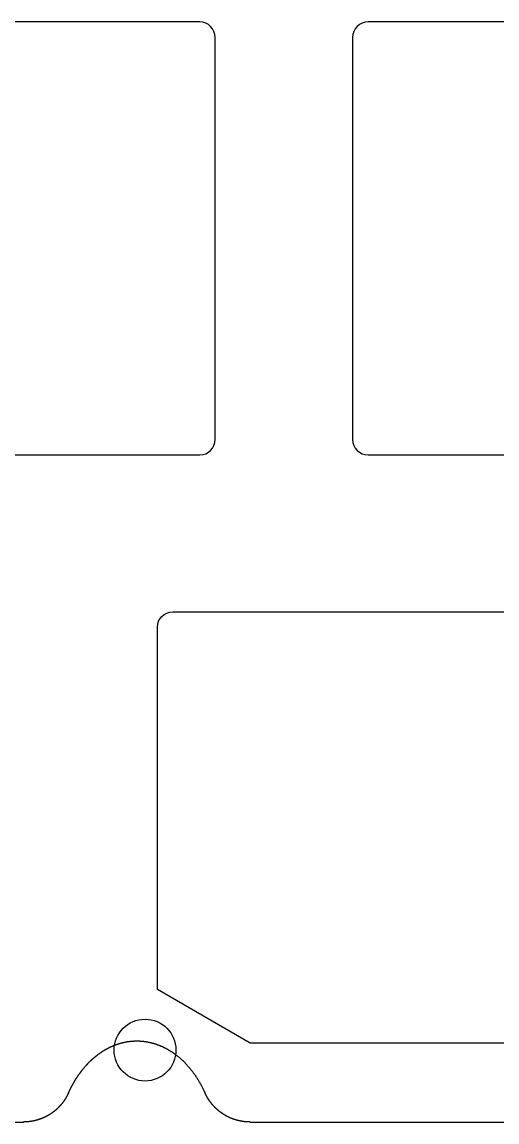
# Model space of a CAD drawing. Header units: millimetres. Extents: x -10 to 276, y -93 to 17.
# Drawn here: x 62.96 to 78.33, y -85.72 to -50.15 of the extents above; entities that cross this region are included whole.
import ezdxf

# ---------------------------------------------------------------- set-up
doc = ezdxf.new("R2010")
doc.units = ezdxf.units.MM
doc.layers.get('0').update_dxf_attribs({"linetype": 'CONTINUOUS'})
doc.layers.add('BLACK', color=7, linetype='CONTINUOUS')

msp = doc.modelspace()

# ---------------------------------------------------------------- linework, layer by layer
msp.add_lwpolyline([(99.34375, -69.725), (99.34375, -81.443), (96.34375, -83.175), (70.34375, -83.175), (67.34375, -81.443), (67.34375, -69.725, -0.414212391), (67.84375, -69.225), (98.84375, -69.225, -0.414213562)], format="xyb", close=True)
msp.add_circle((66.94375, -83.4), 1)
at = {"layer": 'BLACK', "linetype": 'Continuous'}
for p, q in [((68.7125, -50.15), (55.1125, -50.15)), ((87.7625, -50.15), (74.1625, -50.15)), ((69.2125, -63.65), (69.2125, -50.65)), ((73.6625, -50.65), (73.6625, -63.65)), ((55.1125, -64.15), (68.7125, -64.15)), ((74.1625, -64.15), (87.7625, -64.15)), ((65.943123, -83.246293), (65.949141, -83.243899)), ((65.949141, -83.243899), (65.955166, -83.241523)), ((65.955166, -83.241523), (65.96119, -83.239169)), ((65.96119, -83.239169), (65.967221, -83.236835)), ((65.967221, -83.236835), (65.97325, -83.234522)), ((65.97325, -83.234522), (65.979287, -83.232228)), ((65.979287, -83.232228), (65.985322, -83.229956)), ((65.985322, -83.229956), (65.991364, -83.227703)), ((65.991364, -83.227703), (65.997404, -83.225471)), ((65.997404, -83.225471), (66.003452, -83.223259)), ((66.003452, -83.223259), (66.009497, -83.221068)), ((66.009497, -83.221068), (66.01555, -83.218896)), ((66.01555, -83.218896), (66.021601, -83.216746)), ((66.021601, -83.216746), (66.02766, -83.214615)), ((66.02766, -83.214615), (66.033716, -83.212506)), ((66.033716, -83.212506), (66.03978, -83.210415)), ((66.03978, -83.210415), (66.045841, -83.208346)), ((66.045841, -83.208346), (66.05191, -83.206296)), ((66.05191, -83.206296), (66.057977, -83.204268)), ((66.057977, -83.204268), (66.064051, -83.202259)), ((66.064051, -83.202259), (66.070122, -83.200271)), ((66.070122, -83.200271), (66.076201, -83.198302)), ((66.076201, -83.198302), (66.082278, -83.196354)), ((66.082278, -83.196354), (66.088362, -83.194426)), ((66.088362, -83.194426), (66.094444, -83.192519)), ((66.094444, -83.192519), (66.100533, -83.190631)), ((66.100533, -83.190631), (66.106619, -83.188765)), ((66.106619, -83.188765), (66.112713, -83.186917)), ((66.112713, -83.186917), (66.118805, -83.185091)), ((66.118805, -83.185091), (66.124903, -83.183283)), ((66.124903, -83.183283), (66.131, -83.181498)), ((66.131, -83.181498), (66.137103, -83.179731)), ((66.137103, -83.179731), (66.143204, -83.177985)), ((66.143204, -83.177985), (66.149312, -83.176259)), ((66.149312, -83.176259), (66.155418, -83.174554)), ((66.155418, -83.174554), (66.161531, -83.172867)), ((66.161531, -83.172867), (66.167642, -83.171202)), ((66.167642, -83.171202), (66.173759, -83.169556)), ((66.173759, -83.169556), (66.179875, -83.167931)), ((66.179875, -83.167931), (66.185997, -83.166326)), ((66.185997, -83.166326), (66.192117, -83.164741)), ((66.192117, -83.164741), (66.198243, -83.163176)), ((66.198243, -83.163176), (66.204368, -83.161631)), ((66.204368, -83.161631), (66.210499, -83.160106)), ((66.210499, -83.160106), (66.221377, -83.15745)), ((66.221377, -83.15745), (66.2275, -83.155984)), ((66.2275, -83.155984), (66.233625, -83.154538)), ((66.233625, -83.154538), (66.239751, -83.153112)), ((66.239751, -83.153112), (66.24588, -83.151706)), ((66.24588, -83.151706), (66.252009, -83.15032)), ((66.252009, -83.15032), (66.258141, -83.148955)), ((66.258141, -83.148955), (66.264273, -83.147609)), ((66.264273, -83.147609), (66.270408, -83.146284)), ((66.270408, -83.146284), (66.276544, -83.144979)), ((66.276544, -83.144979), (66.282682, -83.143694)), ((66.282682, -83.143694), (66.28882, -83.142429)), ((66.28882, -83.142429), (66.294961, -83.141184)), ((66.294961, -83.141184), (66.301103, -83.13996)), ((66.301103, -83.13996), (66.307246, -83.138755)), ((66.307246, -83.138755), (66.31339, -83.137571)), ((66.31339, -83.137571), (66.319537, -83.136406)), ((66.319537, -83.136406), (66.325683, -83.135262)), ((66.325683, -83.135262), (66.331832, -83.134138)), ((66.331832, -83.134138), (66.337982, -83.133034)), ((66.337982, -83.133034), (66.344133, -83.13195)), ((66.344133, -83.13195), (66.350285, -83.130887)), ((66.350285, -83.130887), (66.356439, -83.129843)), ((66.356439, -83.129843), (66.362593, -83.128819)), ((66.362593, -83.128819), (66.368749, -83.127816)), ((66.368749, -83.127816), (66.374906, -83.126832)), ((66.374906, -83.126832), (66.381064, -83.125869)), ((66.381064, -83.125869), (66.387223, -83.124926)), ((66.387223, -83.124926), (66.393383, -83.124002)), ((66.393383, -83.124002), (66.399544, -83.123099)), ((66.399544, -83.123099), (66.405706, -83.122216)), ((66.405706, -83.122216), (66.411869, -83.121353)), ((66.411869, -83.121353), (66.418034, -83.12051)), ((66.418034, -83.12051), (66.424198, -83.119687)), ((66.424198, -83.119687), (66.430364, -83.118885)), ((66.430364, -83.118885), (66.436531, -83.118102)), ((66.436531, -83.118102), (66.442699, -83.117339)), ((66.442699, -83.117339), (66.448867, -83.116597)), ((66.448867, -83.116597), (66.455037, -83.115874)), ((66.455037, -83.115874), (66.461207, -83.115171)), ((66.461207, -83.115171), (66.467378, -83.114489)), ((66.467378, -83.114489), (66.473549, -83.113826)), ((66.473549, -83.113826), (66.479722, -83.113184)), ((66.479722, -83.113184), (66.485895, -83.112561)), ((66.485895, -83.112561), (66.492069, -83.111959)), ((66.492069, -83.111959), (66.498243, -83.111377)), ((66.498243, -83.111377), (66.504418, -83.110814)), ((66.504418, -83.110814), (66.510593, -83.110272)), ((66.510593, -83.110272), (66.51677, -83.10975)), ((66.51677, -83.10975), (66.522946, -83.109248)), ((66.522946, -83.109248), (66.529124, -83.108765)), ((66.529124, -83.108765), (66.535301, -83.108303)), ((66.535301, -83.108303), (66.54148, -83.107861)), ((66.54148, -83.107861), (66.547659, -83.107439)), ((66.547659, -83.107439), (66.553838, -83.107037)), ((66.553838, -83.107037), (66.560017, -83.106655)), ((66.560017, -83.106655), (66.566198, -83.106293)), ((66.566198, -83.106293), (66.572378, -83.105951)), ((66.572378, -83.105951), (66.578559, -83.105628)), ((66.578559, -83.105628), (66.58474, -83.105326)), ((66.58474, -83.105326), (66.590922, -83.105044)), ((66.590922, -83.105044), (66.597103, -83.104782)), ((66.597103, -83.104782), (66.603285, -83.10454)), ((66.603285, -83.10454), (66.609468, -83.104318)), ((66.609468, -83.104318), (66.61565, -83.104116)), ((66.61565, -83.104116), (66.621833, -83.103934)), ((66.621833, -83.103934), (66.628016, -83.103772)), ((66.628016, -83.103772), (66.634199, -83.10363)), ((66.634199, -83.10363), (66.640382, -83.103508)), ((66.640382, -83.103508), (66.646565, -83.103406)), ((66.646565, -83.103406), (66.652749, -83.103324)), ((66.652749, -83.103324), (66.658932, -83.103262)), ((66.658932, -83.103262), (66.665116, -83.10322)), ((66.665116, -83.10322), (66.671299, -83.103198)), ((66.671299, -83.103198), (66.677483, -83.103196)), ((66.677483, -83.103196), (66.683666, -83.103214)), ((66.683666, -83.103214), (66.68985, -83.103252)), ((66.68985, -83.103252), (66.696033, -83.10331)), ((66.696033, -83.10331), (66.702216, -83.103389)), ((66.702216, -83.103389), (66.708399, -83.103487)), ((66.708399, -83.103487), (66.714582, -83.103605)), ((66.714582, -83.103605), (66.720765, -83.103743)), ((66.720765, -83.103743), (66.726948, -83.103901)), ((66.726948, -83.103901), (66.73313, -83.104079)), ((66.73313, -83.104079), (66.739313, -83.104277)), ((66.739313, -83.104277), (66.745495, -83.104495)), ((66.745495, -83.104495), (66.751677, -83.104733)), ((66.751677, -83.104733), (66.757858, -83.104991)), ((66.757858, -83.104991), (66.76404, -83.105269)), ((66.76404, -83.105269), (66.770221, -83.105567)), ((66.770221, -83.105567), (66.776401, -83.105885)), ((66.776401, -83.105885), (66.782581, -83.106224)), ((66.782581, -83.106224), (66.788761, -83.106582)), ((66.788761, -83.106582), (66.794941, -83.10696)), ((66.794941, -83.10696), (66.80112, -83.107358)), ((66.80112, -83.107358), (66.807298, -83.107776)), ((66.807298, -83.107776), (66.813476, -83.108214)), ((66.813476, -83.108214), (66.819654, -83.108673)), ((66.819654, -83.108673), (66.825831, -83.109151)), ((66.825831, -83.109151), (66.832007, -83.109649)), ((66.832007, -83.109649), (66.838183, -83.110167)), ((66.838183, -83.110167), (66.844359, -83.110706)), ((66.844359, -83.110706), (66.850534, -83.111264)), ((66.850534, -83.111264), (66.856708, -83.111842)), ((66.856708, -83.111842), (66.862881, -83.112441)), ((66.862881, -83.112441), (66.869054, -83.113059)), ((66.869054, -83.113059), (66.875226, -83.113698)), ((66.875226, -83.113698), (66.881397, -83.114356)), ((66.881397, -83.114356), (66.887568, -83.115035)), ((66.887568, -83.115035), (66.893738, -83.115733)), ((66.893738, -83.115733), (66.899907, -83.116452)), ((66.899907, -83.116452), (66.906076, -83.11719)), ((66.906076, -83.11719), (66.912243, -83.117949)), ((66.912243, -83.117949), (66.91841, -83.118728)), ((66.91841, -83.118728), (66.924576, -83.119527)), ((66.924576, -83.119527), (66.930741, -83.120346)), ((66.930741, -83.120346), (66.936905, -83.121185)), ((66.936905, -83.121185), (66.943068, -83.122044)), ((66.943068, -83.122044), (66.94923, -83.122923)), ((66.94923, -83.122923), (66.955392, -83.123822)), ((66.955392, -83.123822), (66.961552, -83.124741)), ((66.961552, -83.124741), (66.967711, -83.12568)), ((66.967711, -83.12568), (66.973869, -83.12664)), ((66.973869, -83.12664), (66.982942, -83.12809)), ((66.982942, -83.12809), (66.995253, -83.130128)), ((66.995253, -83.130128), (67.007559, -83.132247)), ((67.007559, -83.132247), (67.019857, -83.134445)), ((67.019857, -83.134445), (67.032149, -83.136723)), ((67.032149, -83.136723), (67.044435, -83.139082)), ((67.044435, -83.139082), (67.056714, -83.14152)), ((67.056714, -83.14152), (67.068986, -83.144039)), ((67.068986, -83.144039), (67.081251, -83.146638)), ((67.081251, -83.146638), (67.093509, -83.149317)), ((67.093509, -83.149317), (67.105761, -83.152076)), ((67.105761, -83.152076), (67.118004, -83.154916)), ((67.118004, -83.154916), (67.130241, -83.157836)), ((67.130241, -83.157836), (67.14247, -83.160836)), ((67.14247, -83.160836), (67.154692, -83.163917)), ((67.154692, -83.163917), (67.166906, -83.167079)), ((67.166906, -83.167079), (67.179112, -83.170321)), ((67.179112, -83.170321), (67.19131, -83.173643)), ((67.19131, -83.173643), (67.2035, -83.177046)), ((67.2035, -83.177046), (67.215682, -83.18053)), ((67.215682, -83.18053), (67.227855, -83.184095)), ((67.227855, -83.184095), (67.24002, -83.18774)), ((67.24002, -83.18774), (67.252176, -83.191467)), ((67.252176, -83.191467), (67.264324, -83.195274)), ((67.264324, -83.195274), (67.276462, -83.199162)), ((67.276462, -83.199162), (67.288591, -83.203131)), ((67.288591, -83.203131), (67.300711, -83.207181)), ((67.300711, -83.207181), (67.312822, -83.211313)), ((67.312822, -83.211313), (67.324923, -83.215525)), ((67.324923, -83.215525), (67.337014, -83.219819)), ((67.337014, -83.219819), (67.349094, -83.224194)), ((67.349094, -83.224194), (67.361165, -83.22865)), ((67.361165, -83.22865), (67.373225, -83.233188)), ((67.373225, -83.233188), (67.385275, -83.237807)), ((67.385275, -83.237807), (67.397314, -83.242508)), ((67.397314, -83.242508), (67.409342, -83.24729)), ((65.345921, -83.601499), (65.351489, -83.596985)), ((65.351489, -83.596985), (65.357066, -83.59249)), ((65.357066, -83.59249), (65.362648, -83.588017)), ((65.362648, -83.588017), (65.368238, -83.583563)), ((65.368238, -83.583563), (65.373832, -83.579131)), ((65.373832, -83.579131), (65.379434, -83.574718)), ((65.379434, -83.574718), (65.385041, -83.570328)), ((65.385041, -83.570328), (65.390656, -83.565955)), ((65.390656, -83.565955), (65.396275, -83.561606)), ((65.396275, -83.561606), (65.401903, -83.557275)), ((65.401903, -83.557275), (65.407534, -83.552966)), ((65.407534, -83.552966), (65.413174, -83.548676)), ((65.413174, -83.548676), (65.418818, -83.544408)), ((65.418818, -83.544408), (65.42447, -83.540159)), ((65.42447, -83.540159), (65.430125, -83.535933)), ((65.430125, -83.535933), (65.435789, -83.531724)), ((65.435789, -83.531724), (65.441457, -83.527539)), ((65.441457, -83.527539), (65.447133, -83.523372)), ((65.447133, -83.523372), (65.450361, -83.521013)), ((65.450361, -83.521013), (65.456035, -83.516886)), ((65.456035, -83.516886), (65.46172, -83.512776)), ((65.46172, -83.512776), (65.467406, -83.50869)), ((65.467406, -83.50869), (65.473102, -83.504622)), ((65.473102, -83.504622), (65.478799, -83.500577)), ((65.478799, -83.500577), (65.484506, -83.49655)), ((65.484506, -83.49655), (65.490214, -83.492547)), ((65.490214, -83.492547), (65.495932, -83.488561)), ((65.495932, -83.488561), (65.501651, -83.484599)), ((65.501651, -83.484599), (65.507379, -83.480654)), ((65.507379, -83.480654), (65.513109, -83.476734)), ((65.513109, -83.476734), (65.518848, -83.472831)), ((65.518848, -83.472831), (65.524587, -83.468952)), ((65.524587, -83.468952), (65.530337, -83.46509)), ((65.530337, -83.46509), (65.536086, -83.461253)), ((65.536086, -83.461253), (65.541846, -83.457432)), ((65.541846, -83.457432), (65.547605, -83.453636)), ((65.547605, -83.453636), (65.553375, -83.449857)), ((65.553375, -83.449857), (65.559144, -83.446102)), ((65.559144, -83.446102), (65.564924, -83.442365)), ((65.564924, -83.442365), (65.570703, -83.438652)), ((65.570703, -83.438652), (65.576492, -83.434956)), ((65.576492, -83.434956), (65.58228, -83.431284)), ((65.58228, -83.431284), (65.588079, -83.427629)), ((65.588079, -83.427629), (65.593877, -83.423999)), ((65.593877, -83.423999), (65.599685, -83.420386)), ((65.599685, -83.420386), (65.605492, -83.416797)), ((65.605492, -83.416797), (65.611309, -83.413225)), ((65.611309, -83.413225), (65.617125, -83.409678)), ((65.617125, -83.409678), (65.622951, -83.406148)), ((65.622951, -83.406148), (65.628776, -83.402642)), ((65.628776, -83.402642), (65.634611, -83.399153)), ((65.634611, -83.399153), (65.640445, -83.395688)), ((65.640445, -83.395688), (65.646288, -83.392241)), ((65.646288, -83.392241), (65.65213, -83.388818)), ((65.65213, -83.388818), (65.657982, -83.385412)), ((65.657982, -83.385412), (65.663833, -83.382031)), ((65.663833, -83.382031), (65.669694, -83.378666)), ((65.669694, -83.378666), (65.675553, -83.375326)), ((65.675553, -83.375326), (65.681421, -83.372003)), ((65.681421, -83.372003), (65.687289, -83.368704)), ((65.687289, -83.368704), (65.693166, -83.365423)), ((65.693166, -83.365423), (65.699041, -83.362165)), ((65.699041, -83.362165), (65.704926, -83.358925)), ((65.704926, -83.358925), (65.710809, -83.355709)), ((65.710809, -83.355709), (65.716702, -83.35251)), ((65.716702, -83.35251), (65.722593, -83.349335)), ((65.722593, -83.349335), (65.728493, -83.346178)), ((65.728493, -83.346178), (65.734392, -83.343045)), ((65.734392, -83.343045), (65.7403, -83.339929)), ((65.7403, -83.339929), (65.746206, -83.336836)), ((65.746206, -83.336836), (65.752121, -83.333762)), ((65.752121, -83.333762), (65.758035, -83.330711)), ((65.758035, -83.330711), (65.763958, -83.327678)), ((65.763958, -83.327678), (65.769879, -83.324668)), ((65.769879, -83.324668), (65.775809, -83.321676)), ((65.775809, -83.321676), (65.781737, -83.318708)), ((65.781737, -83.318708), (65.787674, -83.315757)), ((65.787674, -83.315757), (65.793609, -83.31283)), ((65.793609, -83.31283), (65.799553, -83.309921)), ((65.799553, -83.309921), (65.805495, -83.307034)), ((65.805495, -83.307034), (65.811446, -83.304166)), ((65.811446, -83.304166), (65.817395, -83.301321)), ((65.817395, -83.301321), (65.823353, -83.298495)), ((65.823353, -83.298495), (65.829309, -83.295691)), ((65.829309, -83.295691), (65.835273, -83.292905)), ((65.835273, -83.292905), (65.841235, -83.290142)), ((65.841235, -83.290142), (65.847206, -83.287398)), ((65.847206, -83.287398), (65.853175, -83.284676)), ((65.853175, -83.284676), (65.859152, -83.281973)), ((65.859152, -83.281973), (65.865128, -83.279292)), ((65.865128, -83.279292), (65.871111, -83.27663)), ((65.871111, -83.27663), (65.877093, -83.27399)), ((65.877093, -83.27399), (65.883083, -83.271369)), ((65.883083, -83.271369), (65.889071, -83.26877)), ((65.889071, -83.26877), (65.895067, -83.26619)), ((65.895067, -83.26619), (65.901061, -83.263632)), ((65.901061, -83.263632), (65.907063, -83.261093)), ((65.907063, -83.261093), (65.913063, -83.258576)), ((65.913063, -83.258576), (65.919071, -83.256078)), ((65.919071, -83.256078), (65.925077, -83.253602)), ((65.925077, -83.253602), (65.931091, -83.251144)), ((65.931091, -83.251144), (65.937103, -83.248709)), ((65.937103, -83.248709), (65.943123, -83.246293)), ((67.409342, -83.24729), (67.421358, -83.252154)), ((67.421358, -83.252154), (67.433363, -83.257099)), ((67.433363, -83.257099), (67.445357, -83.262126)), ((67.445357, -83.262126), (67.457338, -83.267235)), ((67.457338, -83.267235), (67.469308, -83.272425)), ((67.469308, -83.272425), (67.481265, -83.277698)), ((67.481265, -83.277698), (67.493209, -83.283052)), ((67.493209, -83.283052), (67.505141, -83.288488)), ((67.505141, -83.288488), (67.517059, -83.294005)), ((67.517059, -83.294005), (67.528964, -83.299605)), ((67.528964, -83.299605), (67.540856, -83.305287)), ((67.540856, -83.305287), (67.552733, -83.311051)), ((67.552733, -83.311051), (67.564597, -83.316896)), ((67.564597, -83.316896), (67.576446, -83.322824)), ((67.576446, -83.322824), (67.588281, -83.328834)), ((67.588281, -83.328834), (67.6001, -83.334926)), ((67.6001, -83.334926), (67.611904, -83.3411)), ((67.611904, -83.3411), (67.623693, -83.347356)), ((67.623693, -83.347356), (67.635466, -83.353694)), ((67.635466, -83.353694), (67.647222, -83.360114)), ((67.647222, -83.360114), (67.658963, -83.366617)), ((67.658963, -83.366617), (67.670686, -83.373201)), ((67.670686, -83.373201), (67.682393, -83.379868)), ((67.682393, -83.379868), (67.694082, -83.386617)), ((67.694082, -83.386617), (67.701855, -83.391156)), ((67.701855, -83.391156), (67.713529, -83.39805)), ((67.713529, -83.39805), (67.725182, -83.405025)), ((67.725182, -83.405025), (67.736816, -83.412081)), ((67.736816, -83.412081), (67.748429, -83.419218)), ((67.748429, -83.419218), (67.760022, -83.426437)), ((67.760022, -83.426437), (67.771594, -83.433736)), ((67.771594, -83.433736), (67.783145, -83.441118)), ((67.783145, -83.441118), (67.794676, -83.44858)), ((67.794676, -83.44858), (67.806186, -83.456125)), ((67.806186, -83.456125), (67.817674, -83.463751)), ((67.817674, -83.463751), (67.829142, -83.471459)), ((67.829142, -83.471459), (67.840588, -83.479248)), ((67.840588, -83.479248), (67.852012, -83.48712)), ((67.852012, -83.48712), (67.863415, -83.495074)), ((67.863415, -83.495074), (67.874795, -83.50311)), ((67.874795, -83.50311), (67.886154, -83.511228)), ((67.886154, -83.511228), (67.89749, -83.519428)), ((67.89749, -83.519428), (67.908804, -83.527711)), ((67.908804, -83.527711), (67.920095, -83.536076)), ((67.920095, -83.536076), (67.931363, -83.544524)), ((67.931363, -83.544524), (67.942608, -83.553054)), ((67.942608, -83.553054), (67.95383, -83.561667)), ((67.95383, -83.561667), (67.965028, -83.570363)), ((67.965028, -83.570363), (67.976202, -83.579141)), ((67.976202, -83.579141), (67.987353, -83.588002)), ((67.987353, -83.588002), (67.998479, -83.596946)), ((67.998479, -83.596946), (68.009581, -83.605973)), ((64.979176, -83.962578), (64.984216, -83.956648)), ((64.984216, -83.956648), (64.989263, -83.950742)), ((64.989263, -83.950742), (64.994321, -83.944853)), ((64.994321, -83.944853), (64.999386, -83.938987)), ((64.999386, -83.938987), (65.004461, -83.933139)), ((65.004461, -83.933139), (65.009544, -83.927313)), ((65.009544, -83.927313), (65.014637, -83.921506)), ((65.014637, -83.921506), (65.019737, -83.915721)), ((65.019737, -83.915721), (65.024848, -83.909955)), ((65.024848, -83.909955), (65.029966, -83.904211)), ((65.029966, -83.904211), (65.035094, -83.898485)), ((65.035094, -83.898485), (65.040228, -83.892782)), ((65.040228, -83.892782), (65.045374, -83.887097)), ((65.045374, -83.887097), (65.050525, -83.881434)), ((65.050525, -83.881434), (65.055688, -83.87579)), ((65.055688, -83.87579), (65.060856, -83.870169)), ((65.060856, -83.870169), (65.066035, -83.864565)), ((65.066035, -83.864565), (65.07122, -83.858985)), ((65.07122, -83.858985), (65.076416, -83.853422)), ((65.076416, -83.853422), (65.081618, -83.847882)), ((65.081618, -83.847882), (65.08683, -83.842361)), ((65.08683, -83.842361), (65.092049, -83.836862)), ((65.092049, -83.836862), (65.097277, -83.831381)), ((65.097277, -83.831381), (65.102512, -83.825923)), ((65.102512, -83.825923), (65.107757, -83.820484)), ((65.107757, -83.820484), (65.113007, -83.815067)), ((65.113007, -83.815067), (65.118268, -83.809668)), ((65.118268, -83.809668), (65.123535, -83.804292)), ((65.123535, -83.804292), (65.128812, -83.798934)), ((65.128812, -83.798934), (65.134094, -83.793599)), ((65.134094, -83.793599), (65.139387, -83.788282)), ((65.139387, -83.788282), (65.144685, -83.782988)), ((65.144685, -83.782988), (65.149993, -83.777712)), ((65.149993, -83.777712), (65.155307, -83.772459)), ((65.155307, -83.772459), (65.16063, -83.767225)), ((65.16063, -83.767225), (65.165959, -83.762013)), ((65.165959, -83.762013), (65.171298, -83.756819)), ((65.171298, -83.756819), (65.176643, -83.751648)), ((65.176643, -83.751648), (65.181997, -83.746495)), ((65.181997, -83.746495), (65.187356, -83.741365)), ((65.187356, -83.741365), (65.192725, -83.736254)), ((65.192725, -83.736254), (65.198099, -83.731165)), ((65.198099, -83.731165), (65.203483, -83.726094)), ((65.203483, -83.726094), (65.208872, -83.721047)), ((65.208872, -83.721047), (65.214271, -83.716017)), ((65.214271, -83.716017), (65.219675, -83.71101)), ((65.219675, -83.71101), (65.225088, -83.706022)), ((65.225088, -83.706022), (65.230506, -83.701056)), ((65.230506, -83.701056), (65.235934, -83.696109)), ((65.235934, -83.696109), (65.241366, -83.691184)), ((65.241366, -83.691184), (65.246808, -83.686278)), ((65.246808, -83.686278), (65.252255, -83.681395)), ((65.252255, -83.681395), (65.257711, -83.67653)), ((65.257711, -83.67653), (65.263172, -83.671687)), ((65.263172, -83.671687), (65.268642, -83.666863)), ((65.268642, -83.666863), (65.274117, -83.662062)), ((65.274117, -83.662062), (65.2796, -83.657279)), ((65.2796, -83.657279), (65.285089, -83.652519)), ((65.285089, -83.652519), (65.290587, -83.647777)), ((65.290587, -83.647777), (65.296089, -83.643058)), ((65.296089, -83.643058), (65.3016, -83.638357)), ((65.3016, -83.638357), (65.307116, -83.633679)), ((65.307116, -83.633679), (65.312641, -83.629019)), ((65.312641, -83.629019), (65.31817, -83.624382)), ((65.31817, -83.624382), (65.323708, -83.619764)), ((65.323708, -83.619764), (65.32925, -83.615168)), ((65.32925, -83.615168), (65.334801, -83.610591)), ((65.334801, -83.610591), (65.340357, -83.606036)), ((65.340357, -83.606036), (65.345921, -83.601499)), ((68.009581, -83.605973), (68.020658, -83.615082)), ((68.020658, -83.615082), (68.03171, -83.624275)), ((68.03171, -83.624275), (68.042737, -83.63355)), ((68.042737, -83.63355), (68.053738, -83.642909)), ((68.053738, -83.642909), (68.064714, -83.65235)), ((68.064714, -83.65235), (68.075663, -83.661875)), ((68.075663, -83.661875), (68.086586, -83.671482)), ((68.086586, -83.671482), (68.097483, -83.681173)), ((68.097483, -83.681173), (68.108353, -83.690946)), ((68.108353, -83.690946), (68.119195, -83.700803)), ((68.119195, -83.700803), (68.13001, -83.710742)), ((68.13001, -83.710742), (68.140797, -83.720765)), ((68.140797, -83.720765), (68.151556, -83.73087)), ((68.151556, -83.73087), (68.162287, -83.741058)), ((68.162287, -83.741058), (68.172988, -83.751329)), ((68.172988, -83.751329), (68.183661, -83.761683)), ((68.183661, -83.761683), (68.194304, -83.77212)), ((68.194304, -83.77212), (68.204917, -83.782639)), ((68.204917, -83.782639), (68.2155, -83.793241)), ((68.2155, -83.793241), (68.226053, -83.803926)), ((68.226053, -83.803926), (68.236575, -83.814693)), ((68.236575, -83.814693), (68.247065, -83.825542)), ((68.247065, -83.825542), (68.257524, -83.836473)), ((68.257524, -83.836473), (68.26795, -83.847487)), ((68.26795, -83.847487), (68.278345, -83.858582)), ((68.278345, -83.858582), (68.288706, -83.86976)), ((68.288706, -83.86976), (68.299034, -83.881019)), ((68.299034, -83.881019), (68.309328, -83.892359)), ((68.309328, -83.892359), (68.319589, -83.903781)), ((68.319589, -83.903781), (68.329815, -83.915284)), ((68.329815, -83.915284), (68.340006, -83.926868)), ((68.340006, -83.926868), (68.350161, -83.938533)), ((68.350161, -83.938533), (68.360281, -83.950278)), ((68.360281, -83.950278), (68.370365, -83.962104)), ((64.717077, -84.319557), (64.721557, -84.312533)), ((64.721557, -84.312533), (64.72605, -84.305526)), ((64.72605, -84.305526), (64.730553, -84.29854)), ((64.730553, -84.29854), (64.735068, -84.291572)), ((64.735068, -84.291572), (64.739593, -84.284626)), ((64.739593, -84.284626), (64.744131, -84.277697)), ((64.744131, -84.277697), (64.748678, -84.27079)), ((64.748678, -84.27079), (64.753238, -84.2639)), ((64.753238, -84.2639), (64.757808, -84.257032)), ((64.757808, -84.257032), (64.762389, -84.250182)), ((64.762389, -84.250182), (64.76698, -84.243354)), ((64.76698, -84.243354), (64.771584, -84.236543)), ((64.771584, -84.236543), (64.776197, -84.229753)), ((64.776197, -84.229753), (64.780822, -84.222982)), ((64.780822, -84.222982), (64.785456, -84.216232)), ((64.785456, -84.216232), (64.790103, -84.2095)), ((64.790103, -84.2095), (64.794758, -84.20279)), ((64.794758, -84.20279), (64.799426, -84.196098)), ((64.799426, -84.196098), (64.804103, -84.189427)), ((64.804103, -84.189427), (64.808792, -84.182774)), ((64.808792, -84.182774), (64.81349, -84.176144)), ((64.81349, -84.176144), (64.818199, -84.169531)), ((64.818199, -84.169531), (64.822918, -84.16294)), ((64.822918, -84.16294), (64.827649, -84.156366)), ((64.827649, -84.156366), (64.832388, -84.149815)), ((64.832388, -84.149815), (64.837139, -84.143282)), ((64.837139, -84.143282), (64.841899, -84.13677)), ((64.841899, -84.13677), (64.84667, -84.130277)), ((64.84667, -84.130277), (64.85145, -84.123806)), ((64.85145, -84.123806), (64.856242, -84.117352)), ((64.856242, -84.117352), (64.861042, -84.110921)), ((64.861042, -84.110921), (64.865854, -84.104507)), ((64.865854, -84.104507), (64.870674, -84.098116)), ((64.870674, -84.098116), (64.875506, -84.091742)), ((64.875506, -84.091742), (64.880346, -84.085391)), ((64.880346, -84.085391), (64.885198, -84.079058)), ((64.885198, -84.079058), (64.890057, -84.072747)), ((64.890057, -84.072747), (64.894928, -84.066454)), ((64.894928, -84.066454), (64.899808, -84.060183)), ((64.899808, -84.060183), (64.904698, -84.05393)), ((64.904698, -84.05393), (64.909597, -84.047699)), ((64.909597, -84.047699), (64.914506, -84.041487)), ((64.914506, -84.041487), (64.919424, -84.035297)), ((64.919424, -84.035297), (64.924353, -84.029124)), ((64.924353, -84.029124), (64.929289, -84.022975)), ((64.929289, -84.022975), (64.934237, -84.016843)), ((64.934237, -84.016843), (64.939192, -84.010733)), ((64.939192, -84.010733), (64.944159, -84.004642)), ((64.944159, -84.004642), (64.949133, -83.998573)), ((64.949133, -83.998573), (64.954118, -83.992522)), ((64.954118, -83.992522), (64.959111, -83.986493)), ((64.959111, -83.986493), (64.964114, -83.980483)), ((64.964114, -83.980483), (64.969125, -83.974495)), ((64.969125, -83.974495), (64.974147, -83.968525)), ((64.974147, -83.968525), (64.979176, -83.962578)), ((68.370365, -83.962104), (68.380412, -83.97401)), ((68.380412, -83.97401), (68.390421, -83.985996)), ((68.390421, -83.985996), (68.397868, -83.994994)), ((68.397868, -83.994994), (68.407825, -84.007135)), ((68.407825, -84.007135), (68.417743, -84.019355)), ((68.417743, -84.019355), (68.427622, -84.031652)), ((68.427622, -84.031652), (68.437461, -84.044027)), ((68.437461, -84.044027), (68.447259, -84.056481)), ((68.447259, -84.056481), (68.457017, -84.069012)), ((68.457017, -84.069012), (68.466735, -84.081621)), ((68.466735, -84.081621), (68.476411, -84.094308)), ((68.476411, -84.094308), (68.486047, -84.107073)), ((68.486047, -84.107073), (68.495641, -84.119916)), ((68.495641, -84.119916), (68.505193, -84.132836)), ((68.505193, -84.132836), (68.514704, -84.145834)), ((68.514704, -84.145834), (68.524172, -84.15891)), ((68.524172, -84.15891), (68.533598, -84.172063)), ((68.533598, -84.172063), (68.54298, -84.185294)), ((68.54298, -84.185294), (68.55232, -84.198602)), ((68.55232, -84.198602), (68.561616, -84.211987)), ((68.561616, -84.211987), (68.570869, -84.225449)), ((68.570869, -84.225449), (68.580077, -84.238989)), ((68.580077, -84.238989), (68.589241, -84.252605)), ((68.589241, -84.252605), (68.598361, -84.266298)), ((68.598361, -84.266298), (68.607435, -84.280067)), ((68.607435, -84.280067), (68.616465, -84.293913)), ((68.616465, -84.293913), (68.625448, -84.307836)), ((68.625448, -84.307836), (68.634386, -84.321834)), ((64.519824, -84.671873), (64.523698, -84.663999)), ((64.523698, -84.663999), (64.527588, -84.656139)), ((64.527588, -84.656139), (64.53149, -84.648301)), ((64.53149, -84.648301), (64.535407, -84.640476)), ((64.535407, -84.640476), (64.539336, -84.632671)), ((64.539336, -84.632671), (64.543281, -84.624881)), ((64.543281, -84.624881), (64.547237, -84.617112)), ((64.547237, -84.617112), (64.551209, -84.609356)), ((64.551209, -84.609356), (64.555192, -84.601622)), ((64.555192, -84.601622), (64.559191, -84.593902)), ((64.559191, -84.593902), (64.563201, -84.586203)), ((64.563201, -84.586203), (64.567226, -84.578518)), ((64.567226, -84.578518), (64.571263, -84.570855)), ((64.571263, -84.570855), (64.575315, -84.563205)), ((64.575315, -84.563205), (64.579378, -84.555577)), ((64.579378, -84.555577), (64.583457, -84.547963)), ((64.583457, -84.547963), (64.587547, -84.540371)), ((64.587547, -84.540371), (64.591651, -84.532792)), ((64.591651, -84.532792), (64.595767, -84.525236)), ((64.595767, -84.525236), (64.599898, -84.517693)), ((64.599898, -84.517693), (64.604039, -84.510173)), ((64.604039, -84.510173), (64.608196, -84.502666)), ((64.608196, -84.502666), (64.612364, -84.495182)), ((64.612364, -84.495182), (64.616546, -84.487712)), ((64.616546, -84.487712), (64.620739, -84.480263)), ((64.620739, -84.480263), (64.624947, -84.472829)), ((64.624947, -84.472829), (64.629165, -84.465418)), ((64.629165, -84.465418), (64.633399, -84.45802)), ((64.633399, -84.45802), (64.637642, -84.450645)), ((64.637642, -84.450645), (64.641901, -84.443284)), ((64.641901, -84.443284), (64.646169, -84.435945)), ((64.646169, -84.435945), (64.650453, -84.428621)), ((64.650453, -84.428621), (64.654746, -84.421319)), ((64.654746, -84.421319), (64.659055, -84.414032)), ((64.659055, -84.414032), (64.663373, -84.406767)), ((64.663373, -84.406767), (64.667706, -84.399516)), ((64.667706, -84.399516), (64.672049, -84.392288)), ((64.672049, -84.392288), (64.676406, -84.385075)), ((64.676406, -84.385075), (64.680773, -84.377884)), ((64.680773, -84.377884), (64.685155, -84.370708)), ((64.685155, -84.370708), (64.69043, -84.362119)), ((64.69043, -84.362119), (64.694842, -84.354978)), ((64.694842, -84.354978), (64.699266, -84.347854)), ((64.699266, -84.347854), (64.703701, -84.340752)), ((64.703701, -84.340752), (64.708149, -84.333667)), ((64.708149, -84.333667), (64.712606, -84.326603)), ((64.712606, -84.326603), (64.717077, -84.319557)), ((68.634386, -84.321834), (68.643277, -84.335909)), ((68.643277, -84.335909), (68.652122, -84.350059)), ((68.652122, -84.350059), (68.660919, -84.364285)), ((68.660919, -84.364285), (68.66967, -84.378586)), ((68.66967, -84.378586), (68.678372, -84.392963)), ((68.678372, -84.392963), (68.687027, -84.407415)), ((68.687027, -84.407415), (68.695633, -84.421941)), ((68.695633, -84.421941), (68.704191, -84.436542)), ((68.704191, -84.436542), (68.712699, -84.451216)), ((68.712699, -84.451216), (68.721158, -84.465965)), ((68.721158, -84.465965), (68.729567, -84.480788)), ((68.729567, -84.480788), (68.737926, -84.495684)), ((68.737926, -84.495684), (68.746234, -84.510653)), ((68.746234, -84.510653), (68.754491, -84.525695)), ((68.754491, -84.525695), (68.762697, -84.54081)), ((68.762697, -84.54081), (68.770851, -84.555996)), ((68.770851, -84.555996), (68.778953, -84.571255)), ((68.778953, -84.571255), (68.787002, -84.586584)), ((68.787002, -84.586584), (68.794999, -84.601985)), ((68.794999, -84.601985), (68.802942, -84.617457)), ((68.802942, -84.617457), (68.810831, -84.632999)), ((68.810831, -84.632999), (68.818666, -84.64861)), ((68.818666, -84.64861), (68.826447, -84.664292)), ((68.826447, -84.664292), (68.834173, -84.680042)), ((64.334835, -85.020671), (64.328468, -85.030024)), ((64.341135, -85.011274), (64.334835, -85.020671)), ((64.347368, -85.001832), (64.341135, -85.011274)), ((64.353535, -84.992347), (64.347368, -85.001832)), ((64.359634, -84.982819), (64.353535, -84.992347)), ((64.365666, -84.973248), (64.359634, -84.982819)), ((64.37163, -84.963634), (64.365666, -84.973248)), ((64.377525, -84.953979), (64.37163, -84.963634)), ((64.383352, -84.944282), (64.377525, -84.953979)), ((64.389111, -84.934544), (64.383352, -84.944282)), ((64.3948, -84.924766), (64.389111, -84.934544)), ((64.40042, -84.914949), (64.3948, -84.924766)), ((64.40597, -84.905091), (64.40042, -84.914949)), ((64.411451, -84.895195), (64.40597, -84.905091)), ((64.416861, -84.885261), (64.411451, -84.895195)), ((64.422201, -84.875288), (64.416861, -84.885261)), ((64.42747, -84.865279), (64.422201, -84.875288)), ((64.432668, -84.855232), (64.42747, -84.865279)), ((64.437796, -84.845149), (64.432668, -84.855232)), ((64.442851, -84.83503), (64.437796, -84.845149)), ((64.447835, -84.824875), (64.442851, -84.83503)), ((64.452747, -84.814685), (64.447835, -84.824875)), ((64.457587, -84.804461), (64.452747, -84.814685)), ((64.462354, -84.794203), (64.457587, -84.804461)), ((64.467049, -84.783912), (64.462354, -84.794203)), ((64.467049, -84.783912), (64.470725, -84.775802)), ((64.470725, -84.775802), (64.474417, -84.767705)), ((64.474417, -84.767705), (64.478122, -84.759628)), ((64.478122, -84.759628), (64.481843, -84.751564)), ((64.481843, -84.751564), (64.485577, -84.74352)), ((64.485577, -84.74352), (64.489327, -84.73549)), ((64.489327, -84.73549), (64.493089, -84.72748)), ((64.493089, -84.72748), (64.496867, -84.719484)), ((64.496867, -84.719484), (64.500657, -84.711508)), ((64.500657, -84.711508), (64.504463, -84.703545)), ((64.504463, -84.703545), (64.508282, -84.695603)), ((64.508282, -84.695603), (64.512116, -84.687675)), ((64.512116, -84.687675), (64.515962, -84.679767)), ((64.515962, -84.679767), (64.519824, -84.671873)), ((68.834173, -84.680042), (68.841843, -84.69586)), ((68.841843, -84.69586), (68.849458, -84.711747)), ((68.849458, -84.711747), (68.857016, -84.727702)), ((68.857016, -84.727702), (68.864517, -84.743723)), ((68.864517, -84.743723), (68.871962, -84.759811)), ((68.871962, -84.759811), (68.879349, -84.775965)), ((68.879349, -84.775965), (68.882951, -84.783912)), ((68.887524, -84.793938), (68.882951, -84.783912)), ((68.889898, -84.799074), (68.887524, -84.793938)), ((68.892291, -84.8042), (68.889898, -84.799074)), ((68.894702, -84.809319), (68.892291, -84.8042)), ((68.89713, -84.814428), (68.894702, -84.809319)), ((68.899577, -84.819529), (68.89713, -84.814428)), ((68.902042, -84.824621), (68.899577, -84.819529)), ((68.904525, -84.829705), (68.902042, -84.824621)), ((68.907025, -84.83478), (68.904525, -84.829705)), ((68.909544, -84.839846), (68.907025, -84.83478)), ((68.91208, -84.844903), (68.909544, -84.839846)), ((68.914635, -84.849951), (68.91208, -84.844903)), ((68.917207, -84.854989), (68.914635, -84.849951)), ((68.919797, -84.860019), (68.917207, -84.854989)), ((68.922405, -84.865039), (68.919797, -84.860019)), ((68.925031, -84.870051), (68.922405, -84.865039)), ((68.927674, -84.875052), (68.925031, -84.870051)), ((68.930335, -84.880045), (68.927674, -84.875052)), ((68.933013, -84.885028), (68.930335, -84.880045)), ((68.935709, -84.890002), (68.933013, -84.885028)), ((68.938423, -84.894965), (68.935709, -84.890002)), ((68.941154, -84.89992), (68.938423, -84.894965)), ((68.943903, -84.904864), (68.941154, -84.89992)), ((68.946669, -84.909799), (68.943903, -84.904864)), ((68.949453, -84.914724), (68.946669, -84.909799)), ((68.952254, -84.91964), (68.949453, -84.914724)), ((68.955072, -84.924545), (68.952254, -84.91964)), ((68.957908, -84.92944), (68.955072, -84.924545)), ((68.960761, -84.934325), (68.957908, -84.92944)), ((68.963631, -84.9392), (68.960761, -84.934325)), ((68.966518, -84.944065), (68.963631, -84.9392)), ((68.969423, -84.94892), (68.966518, -84.944065)), ((68.972345, -84.953764), (68.969423, -84.94892)), ((68.975284, -84.958598), (68.972345, -84.953764)), ((68.978239, -84.963421), (68.975284, -84.958598)), ((68.981212, -84.968234), (68.978239, -84.963421)), ((68.984202, -84.973037), (68.981212, -84.968234)), ((68.987209, -84.977829), (68.984202, -84.973037)), ((68.990233, -84.98261), (68.987209, -84.977829)), ((68.993274, -84.98738), (68.990233, -84.98261)), ((68.996331, -84.99214), (68.993274, -84.98738)), ((68.999406, -84.996889), (68.996331, -84.99214)), ((69.002497, -85.001627), (68.999406, -84.996889)), ((69.005605, -85.006354), (69.002497, -85.001627)), ((69.008729, -85.01107), (69.005605, -85.006354)), ((69.01187, -85.015775), (69.008729, -85.01107)), ((69.015028, -85.020468), (69.01187, -85.015775)), ((69.018202, -85.025151), (69.015028, -85.020468)), ((64.005218, -85.377038), (63.996341, -85.38405)), ((64.014045, -85.369963), (64.005218, -85.377038)), ((64.022822, -85.362827), (64.014045, -85.369963)), ((64.031549, -85.355628), (64.022822, -85.362827)), ((64.040224, -85.348368), (64.031549, -85.355628)), ((64.048847, -85.341047), (64.040224, -85.348368)), ((64.057418, -85.333665), (64.048847, -85.341047)), ((64.065937, -85.326223), (64.057418, -85.333665)), ((64.074403, -85.318721), (64.065937, -85.326223)), ((64.082816, -85.311159), (64.074403, -85.318721)), ((64.091175, -85.303538), (64.082816, -85.311159)), ((64.09948, -85.295858), (64.091175, -85.303538)), ((64.107731, -85.288119), (64.09948, -85.295858)), ((64.108324, -85.287558), (64.107731, -85.288119)), ((64.112429, -85.283664), (64.108324, -85.287558)), ((64.116519, -85.279755), (64.112429, -85.283664)), ((64.120595, -85.275831), (64.116519, -85.279755)), ((64.124657, -85.271894), (64.120595, -85.275831)), ((64.128706, -85.267941), (64.124657, -85.271894)), ((64.13274, -85.263975), (64.128706, -85.267941)), ((64.136761, -85.259994), (64.13274, -85.263975)), ((64.140767, -85.256), (64.136761, -85.259994)), ((64.144759, -85.251991), (64.140767, -85.256)), ((64.148737, -85.247968), (64.144759, -85.251991)), ((64.152701, -85.243931), (64.148737, -85.247968)), ((64.15665, -85.23988), (64.152701, -85.243931)), ((64.160585, -85.235815), (64.15665, -85.23988)), ((64.164505, -85.231736), (64.160585, -85.235815)), ((64.168412, -85.227644), (64.164505, -85.231736)), ((64.172303, -85.223537), (64.168412, -85.227644)), ((64.17618, -85.219417), (64.172303, -85.223537)), ((64.180042, -85.215284), (64.17618, -85.219417)), ((64.18389, -85.211136), (64.180042, -85.215284)), ((64.187723, -85.206975), (64.18389, -85.211136)), ((64.191542, -85.202801), (64.187723, -85.206975)), ((64.195345, -85.198613), (64.191542, -85.202801)), ((64.199134, -85.194411), (64.195345, -85.198613)), ((64.202907, -85.190197), (64.199134, -85.194411)), ((64.206667, -85.185969), (64.202907, -85.190197)), ((64.21041, -85.181727), (64.206667, -85.185969)), ((64.214139, -85.177473), (64.21041, -85.181727)), ((64.217853, -85.173205), (64.214139, -85.177473)), ((64.221552, -85.168924), (64.217853, -85.173205)), ((64.225235, -85.164631), (64.221552, -85.168924)), ((64.228904, -85.160324), (64.225235, -85.164631)), ((64.232557, -85.156004), (64.228904, -85.160324)), ((64.236194, -85.151671), (64.232557, -85.156004)), ((64.239817, -85.147326), (64.236194, -85.151671)), ((64.243424, -85.142968), (64.239817, -85.147326)), ((64.247015, -85.138597), (64.243424, -85.142968)), ((64.250591, -85.134213), (64.247015, -85.138597)), ((64.254152, -85.129817), (64.250591, -85.134213)), ((64.257697, -85.125408), (64.254152, -85.129817)), ((64.261226, -85.120987), (64.257697, -85.125408)), ((64.26474, -85.116553), (64.261226, -85.120987)), ((64.268238, -85.112107), (64.26474, -85.116553)), ((64.27172, -85.107649), (64.268238, -85.112107)), ((64.275187, -85.103178), (64.27172, -85.107649)), ((64.278638, -85.098695), (64.275187, -85.103178)), ((64.282072, -85.0942), (64.278638, -85.098695)), ((64.285491, -85.089693), (64.282072, -85.0942)), ((64.288894, -85.085173), (64.285491, -85.089693)), ((64.292281, -85.080642), (64.288894, -85.085173)), ((64.295652, -85.076099), (64.292281, -85.080642)), ((64.299007, -85.071544), (64.295652, -85.076099)), ((64.302345, -85.066977), (64.299007, -85.071544)), ((64.305668, -85.062398), (64.302345, -85.066977)), ((64.308974, -85.057808), (64.305668, -85.062398)), ((64.315537, -85.048593), (64.308974, -85.057808)), ((64.322036, -85.039331), (64.315537, -85.048593)), ((64.328468, -85.030024), (64.322036, -85.039331)), ((69.021393, -85.029822), (69.018202, -85.025151)), ((69.024601, -85.034482), (69.021393, -85.029822)), ((69.027824, -85.03913), (69.024601, -85.034482)), ((69.034321, -85.048393), (69.027824, -85.03913)), ((69.040883, -85.057609), (69.034321, -85.048393)), ((69.04751, -85.066779), (69.040883, -85.057609)), ((69.054202, -85.075902), (69.04751, -85.066779)), ((69.060958, -85.084977), (69.054202, -85.075902)), ((69.067778, -85.094003), (69.060958, -85.084977)), ((69.074661, -85.102982), (69.067778, -85.094003)), ((69.081608, -85.111911), (69.074661, -85.102982)), ((69.088617, -85.120791), (69.081608, -85.111911)), ((69.09569, -85.129621), (69.088617, -85.120791)), ((69.102824, -85.138401), (69.09569, -85.129621)), ((69.11002, -85.14713), (69.102824, -85.138401)), ((69.117278, -85.155808), (69.11002, -85.14713)), ((69.124596, -85.164434), (69.117278, -85.155808)), ((69.131976, -85.173008), (69.124596, -85.164434)), ((69.139416, -85.18153), (69.131976, -85.173008)), ((69.146916, -85.189999), (69.139416, -85.18153)), ((69.154475, -85.198414), (69.146916, -85.189999)), ((69.162094, -85.206776), (69.154475, -85.198414)), ((69.169771, -85.215083), (69.162094, -85.206776)), ((69.177507, -85.223337), (69.169771, -85.215083)), ((69.185302, -85.231535), (69.177507, -85.223337)), ((69.193154, -85.239678), (69.185302, -85.231535)), ((69.201063, -85.247765), (69.193154, -85.239678)), ((69.209029, -85.255796), (69.201063, -85.247765)), ((69.217052, -85.26377), (69.209029, -85.255796)), ((69.217633, -85.264343), (69.217052, -85.26377)), ((69.221669, -85.268308), (69.217633, -85.264343)), ((69.225718, -85.272259), (69.221669, -85.268308)), ((69.229782, -85.276195), (69.225718, -85.272259)), ((69.23386, -85.280117), (69.229782, -85.276195)), ((69.237951, -85.284025), (69.23386, -85.280117)), ((69.242056, -85.287918), (69.237951, -85.284025)), ((69.246175, -85.291796), (69.242056, -85.287918)), ((69.250308, -85.29566), (69.246175, -85.291796)), ((69.254454, -85.299509), (69.250308, -85.29566)), ((69.258613, -85.303344), (69.254454, -85.299509)), ((69.262787, -85.307164), (69.258613, -85.303344)), ((69.266974, -85.310968), (69.262787, -85.307164)), ((69.271174, -85.314759), (69.266974, -85.310968)), ((69.275387, -85.318534), (69.271174, -85.314759)), ((69.279614, -85.322294), (69.275387, -85.318534)), ((69.283854, -85.326039), (69.279614, -85.322294)), ((69.288108, -85.32977), (69.283854, -85.326039)), ((69.292374, -85.333485), (69.288108, -85.32977)), ((69.296654, -85.337185), (69.292374, -85.333485)), ((69.300946, -85.34087), (69.296654, -85.337185)), ((69.305252, -85.34454), (69.300946, -85.34087)), ((69.30957, -85.348194), (69.305252, -85.34454)), ((69.313902, -85.351833), (69.30957, -85.348194)), ((69.318246, -85.355457), (69.313902, -85.351833)), ((69.322603, -85.359066), (69.318246, -85.355457)), ((69.326973, -85.362659), (69.322603, -85.359066)), ((69.331355, -85.366236), (69.326973, -85.362659)), ((69.33575, -85.369798), (69.331355, -85.366236)), ((69.340158, -85.373345), (69.33575, -85.369798)), ((69.344578, -85.376876), (69.340158, -85.373345)), ((69.349011, -85.380391), (69.344578, -85.376876)), ((35.0701, -85.725), (63.009025, -85.725)), ((63.020044, -85.724962), (63.009025, -85.725)), ((63.025702, -85.724913), (63.020044, -85.724962)), ((63.031359, -85.724844), (63.025702, -85.724913)), ((63.037016, -85.724755), (63.031359, -85.724844)), ((63.042672, -85.724646), (63.037016, -85.724755)), ((63.048329, -85.724517), (63.042672, -85.724646)), ((63.053984, -85.724368), (63.048329, -85.724517)), ((63.059639, -85.724199), (63.053984, -85.724368)), ((63.065293, -85.72401), (63.059639, -85.724199)), ((63.070947, -85.723801), (63.065293, -85.72401)), ((63.0766, -85.723572), (63.070947, -85.723801)), ((63.082252, -85.723323), (63.0766, -85.723572)), ((63.087903, -85.723055), (63.082252, -85.723323)), ((63.093553, -85.722766), (63.087903, -85.723055)), ((63.099202, -85.722457), (63.093553, -85.722766)), ((63.10485, -85.722128), (63.099202, -85.722457)), ((63.110496, -85.721779), (63.10485, -85.722128)), ((63.116141, -85.72141), (63.110496, -85.721779)), ((63.121785, -85.721022), (63.116141, -85.72141)), ((63.127428, -85.720613), (63.121785, -85.721022)), ((63.133069, -85.720184), (63.127428, -85.720613)), ((63.138708, -85.719736), (63.133069, -85.720184)), ((63.144346, -85.719267), (63.138708, -85.719736)), ((63.149982, -85.718779), (63.144346, -85.719267)), ((63.155617, -85.71827), (63.149982, -85.718779)), ((63.161249, -85.717742), (63.155617, -85.71827)), ((63.16688, -85.717194), (63.161249, -85.717742)), ((63.172509, -85.716626), (63.16688, -85.717194)), ((63.178135, -85.716038), (63.172509, -85.716626)), ((63.18376, -85.71543), (63.178135, -85.716038)), ((63.189382, -85.714802), (63.18376, -85.71543)), ((63.195002, -85.714154), (63.189382, -85.714802)), ((63.20062, -85.713487), (63.195002, -85.714154)), ((63.206235, -85.712799), (63.20062, -85.713487)), ((63.211848, -85.712092), (63.206235, -85.712799)), ((63.217458, -85.711365), (63.211848, -85.712092)), ((63.223066, -85.710618), (63.217458, -85.711365)), ((63.228671, -85.709852), (63.223066, -85.710618)), ((63.234273, -85.709065), (63.228671, -85.709852)), ((63.239872, -85.708259), (63.234273, -85.709065)), ((63.245469, -85.707433), (63.239872, -85.708259)), ((63.251062, -85.706587), (63.245469, -85.707433)), ((63.256653, -85.705721), (63.251062, -85.706587)), ((63.26224, -85.704836), (63.256653, -85.705721)), ((63.267824, -85.703931), (63.26224, -85.704836)), ((63.273405, -85.703006), (63.267824, -85.703931)), ((63.278983, -85.702061), (63.273405, -85.703006)), ((63.284557, -85.701097), (63.278983, -85.702061)), ((63.290128, -85.700113), (63.284557, -85.701097)), ((63.295695, -85.699109), (63.290128, -85.700113)), ((63.301259, -85.698085), (63.295695, -85.699109)), ((63.312375, -85.69598), (63.301259, -85.698085)), ((63.323476, -85.693795), (63.312375, -85.69598)), ((63.334561, -85.691533), (63.323476, -85.693795)), ((63.34563, -85.689192), (63.334561, -85.691533)), ((63.356682, -85.686773), (63.34563, -85.689192)), ((63.367716, -85.684275), (63.356682, -85.686773)), ((63.378732, -85.6817), (63.367716, -85.684275)), ((63.38973, -85.679047), (63.378732, -85.6817)), ((63.400709, -85.676316), (63.38973, -85.679047)), ((63.411668, -85.673508), (63.400709, -85.676316)), ((63.422606, -85.670623), (63.411668, -85.673508)), ((63.433524, -85.66766), (63.422606, -85.670623)), ((63.444421, -85.66462), (63.433524, -85.66766)), ((63.455296, -85.661503), (63.444421, -85.66462)), ((63.466148, -85.658309), (63.455296, -85.661503)), ((63.476977, -85.655039), (63.466148, -85.658309)), ((63.487783, -85.651692), (63.476977, -85.655039)), ((63.498565, -85.648269), (63.487783, -85.651692)), ((63.509322, -85.64477), (63.498565, -85.648269)), ((63.520055, -85.641195), (63.509322, -85.64477)), ((63.530761, -85.637544), (63.520055, -85.641195)), ((63.541442, -85.633818), (63.530761, -85.637544)), ((63.552096, -85.630016), (63.541442, -85.633818)), ((63.562722, -85.626139), (63.552096, -85.630016)), ((63.573321, -85.622187), (63.562722, -85.626139)), ((63.583892, -85.61816), (63.573321, -85.622187)), ((63.584654, -85.617867), (63.583892, -85.61816)), ((63.589929, -85.615822), (63.584654, -85.617867)), ((63.595197, -85.613758), (63.589929, -85.615822)), ((63.600458, -85.611676), (63.595197, -85.613758)), ((63.605711, -85.609576), (63.600458, -85.611676)), ((63.610957, -85.607456), (63.605711, -85.609576)), ((63.616195, -85.605319), (63.610957, -85.607456)), ((63.621426, -85.603162), (63.616195, -85.605319)), ((63.626648, -85.600988), (63.621426, -85.603162)), ((63.631864, -85.598795), (63.626648, -85.600988)), ((63.637071, -85.596583), (63.631864, -85.598795)), ((63.642271, -85.594353), (63.637071, -85.596583)), ((63.647462, -85.592105), (63.642271, -85.594353)), ((63.652646, -85.589838), (63.647462, -85.592105)), ((63.657821, -85.587554), (63.652646, -85.589838)), ((63.662988, -85.58525), (63.657821, -85.587554)), ((63.668147, -85.582929), (63.662988, -85.58525)), ((63.673298, -85.580589), (63.668147, -85.582929)), ((63.678441, -85.578231), (63.673298, -85.580589)), ((63.683575, -85.575855), (63.678441, -85.578231)), ((63.688701, -85.573461), (63.683575, -85.575855)), ((63.693818, -85.571049), (63.688701, -85.573461)), ((63.698927, -85.568619), (63.693818, -85.571049)), ((63.704027, -85.56617), (63.698927, -85.568619)), ((63.709118, -85.563704), (63.704027, -85.56617)), ((63.714201, -85.561219), (63.709118, -85.563704)), ((63.719274, -85.558717), (63.714201, -85.561219)), ((63.72434, -85.556197), (63.719274, -85.558717)), ((63.729395, -85.553659), (63.72434, -85.556197)), ((63.734442, -85.551102), (63.729395, -85.553659)), ((63.73948, -85.548529), (63.734442, -85.551102)), ((63.744509, -85.545937), (63.73948, -85.548529)), ((63.749528, -85.543328), (63.744509, -85.545937)), ((63.754539, -85.5407), (63.749528, -85.543328)), ((63.759539, -85.538056), (63.754539, -85.5407)), ((63.764531, -85.535393), (63.759539, -85.538056)), ((63.769513, -85.532713), (63.764531, -85.535393)), ((63.774486, -85.530015), (63.769513, -85.532713)), ((63.779449, -85.5273), (63.774486, -85.530015)), ((63.784402, -85.524567), (63.779449, -85.5273)), ((63.789346, -85.521817), (63.784402, -85.524567)), ((63.79428, -85.519049), (63.789346, -85.521817)), ((63.799204, -85.516264), (63.79428, -85.519049)), ((63.804118, -85.513461), (63.799204, -85.516264)), ((63.809022, -85.510642), (63.804118, -85.513461)), ((63.813916, -85.507804), (63.809022, -85.510642)), ((63.818801, -85.50495), (63.813916, -85.507804)), ((63.823675, -85.502078), (63.818801, -85.50495)), ((63.828538, -85.499189), (63.823675, -85.502078)), ((63.833392, -85.496283), (63.828538, -85.499189)), ((63.838235, -85.49336), (63.833392, -85.496283)), ((63.843068, -85.490419), (63.838235, -85.49336)), ((63.847891, -85.487462), (63.843068, -85.490419)), ((63.852703, -85.484487), (63.847891, -85.487462)), ((63.857504, -85.481496), (63.852703, -85.484487)), ((63.867075, -85.475462), (63.857504, -85.481496)), ((63.876603, -85.469361), (63.867075, -85.475462)), ((63.886087, -85.463193), (63.876603, -85.469361)), ((63.895528, -85.456957), (63.886087, -85.463193)), ((63.904924, -85.450656), (63.895528, -85.456957)), ((63.914275, -85.444288), (63.904924, -85.450656)), ((63.923581, -85.437854), (63.914275, -85.444288)), ((63.932841, -85.431354), (63.923581, -85.437854)), ((63.942055, -85.42479), (63.932841, -85.431354)), ((63.951222, -85.41816), (63.942055, -85.42479)), ((63.960342, -85.411466), (63.951222, -85.41816)), ((63.969415, -85.404707), (63.960342, -85.411466)), ((63.978439, -85.397885), (63.969415, -85.404707)), ((63.987414, -85.390999), (63.978439, -85.397885)), ((63.996341, -85.38405), (63.987414, -85.390999)), ((69.353456, -85.38389), (69.349011, -85.380391)), ((69.357913, -85.387374), (69.353456, -85.38389)), ((69.362383, -85.390842), (69.357913, -85.387374)), ((69.366865, -85.394294), (69.362383, -85.390842)), ((69.371359, -85.39773), (69.366865, -85.394294)), ((69.375865, -85.401151), (69.371359, -85.39773)), ((69.380383, -85.404555), (69.375865, -85.401151)), ((69.384913, -85.407944), (69.380383, -85.404555)), ((69.389455, -85.411316), (69.384913, -85.407944)), ((69.39401, -85.414672), (69.389455, -85.411316)), ((69.398575, -85.418012), (69.39401, -85.414672)), ((69.403153, -85.421337), (69.398575, -85.418012)), ((69.407742, -85.424644), (69.403153, -85.421337)), ((69.412344, -85.427936), (69.407742, -85.424644)), ((69.416956, -85.431211), (69.412344, -85.427936)), ((69.42158, -85.43447), (69.416956, -85.431211)), ((69.426216, -85.437712), (69.42158, -85.43447)), ((69.430863, -85.440939), (69.426216, -85.437712)), ((69.435521, -85.444148), (69.430863, -85.440939)), ((69.440191, -85.447341), (69.435521, -85.444148)), ((69.444872, -85.450518), (69.440191, -85.447341)), ((69.449564, -85.453678), (69.444872, -85.450518)), ((69.454268, -85.456821), (69.449564, -85.453678)), ((69.463708, -85.463058), (69.454268, -85.456821)), ((69.473191, -85.469228), (69.463708, -85.463058)), ((69.482718, -85.475331), (69.473191, -85.469228)), ((69.492288, -85.481366), (69.482718, -85.475331)), ((69.5019, -85.487333), (69.492288, -85.481366)), ((69.511554, -85.493232), (69.5019, -85.487333)), ((69.521249, -85.499063), (69.511554, -85.493232)), ((69.530986, -85.504824), (69.521249, -85.499063)), ((69.540762, -85.510517), (69.530986, -85.504824)), ((69.550579, -85.516141), (69.540762, -85.510517)), ((69.560435, -85.521695), (69.550579, -85.516141)), ((69.57033, -85.527179), (69.560435, -85.521695)), ((69.580263, -85.532592), (69.57033, -85.527179)), ((69.590234, -85.537936), (69.580263, -85.532592)), ((69.600243, -85.543209), (69.590234, -85.537936)), ((69.610289, -85.54841), (69.600243, -85.543209)), ((69.620371, -85.553541), (69.610289, -85.54841)), ((69.630489, -85.5586), (69.620371, -85.553541)), ((69.640642, -85.563587), (69.630489, -85.5586)), ((69.65083, -85.568503), (69.640642, -85.563587)), ((69.661053, -85.573346), (69.65083, -85.568503)), ((69.67131, -85.578117), (69.661053, -85.573346)), ((69.6816, -85.582815), (69.67131, -85.578117)), ((69.691923, -85.58744), (69.6816, -85.582815)), ((69.702278, -85.591992), (69.691923, -85.58744)), ((69.712666, -85.596471), (69.702278, -85.591992)), ((69.723084, -85.600876), (69.712666, -85.596471)), ((69.733534, -85.605208), (69.723084, -85.600876)), ((69.73429, -85.605518), (69.733534, -85.605208)), ((69.73953, -85.607654), (69.73429, -85.605518)), ((69.744776, -85.609772), (69.73953, -85.607654)), ((69.75003, -85.611871), (69.744776, -85.609772)), ((69.755291, -85.613951), (69.75003, -85.611871)), ((69.76056, -85.616013), (69.755291, -85.613951)), ((69.765835, -85.618055), (69.76056, -85.616013)), ((69.771119, -85.62008), (69.765835, -85.618055)), ((69.776408, -85.622085), (69.771119, -85.62008)), ((69.781706, -85.624072), (69.776408, -85.622085)), ((69.787009, -85.62604), (69.781706, -85.624072)), ((69.792321, -85.62799), (69.787009, -85.62604)), ((69.797638, -85.62992), (69.792321, -85.62799)), ((69.802963, -85.631832), (69.797638, -85.62992)), ((69.808294, -85.633725), (69.802963, -85.631832)), ((69.813633, -85.635599), (69.808294, -85.633725)), ((69.818977, -85.637454), (69.813633, -85.635599)), ((69.824328, -85.639291), (69.818977, -85.637454)), ((69.829685, -85.641108), (69.824328, -85.639291)), ((69.83505, -85.642906), (69.829685, -85.641108)), ((69.840419, -85.644686), (69.83505, -85.642906)), ((69.845796, -85.646446), (69.840419, -85.644686)), ((69.851179, -85.648187), (69.845796, -85.646446)), ((69.856568, -85.64991), (69.851179, -85.648187)), ((69.861962, -85.651613), (69.856568, -85.64991)), ((69.867363, -85.653297), (69.861962, -85.651613)), ((69.87277, -85.654962), (69.867363, -85.653297)), ((69.878182, -85.656608), (69.87277, -85.654962)), ((69.883601, -85.658235), (69.878182, -85.656608)), ((69.889025, -85.659842), (69.883601, -85.658235)), ((69.894454, -85.661431), (69.889025, -85.659842)), ((69.89989, -85.663), (69.894454, -85.661431)), ((69.90533, -85.66455), (69.89989, -85.663)), ((69.910777, -85.66608), (69.90533, -85.66455)), ((69.916228, -85.667592), (69.910777, -85.66608)), ((69.921685, -85.669084), (69.916228, -85.667592)), ((69.927147, -85.670557), (69.921685, -85.669084)), ((69.932615, -85.67201), (69.927147, -85.670557)), ((69.938087, -85.673444), (69.932615, -85.67201)), ((69.943565, -85.674859), (69.938087, -85.673444)), ((69.949047, -85.676255), (69.943565, -85.674859)), ((69.954534, -85.677631), (69.949047, -85.676255)), ((69.960026, -85.678987), (69.954534, -85.677631)), ((69.965523, -85.680325), (69.960026, -85.678987)), ((69.971025, -85.681642), (69.965523, -85.680325)), ((69.976531, -85.682941), (69.971025, -85.681642)), ((69.982042, -85.684219), (69.976531, -85.682941)), ((69.987557, -85.685479), (69.982042, -85.684219)), ((69.993077, -85.686719), (69.987557, -85.685479)), ((69.998601, -85.687939), (69.993077, -85.686719)), ((70.004129, -85.68914), (69.998601, -85.687939)), ((70.009661, -85.690321), (70.004129, -85.68914)), ((70.015198, -85.691482), (70.009661, -85.690321)), ((70.020738, -85.692625), (70.015198, -85.691482)), ((70.026283, -85.693747), (70.020738, -85.692625)), ((70.037384, -85.695933), (70.026283, -85.693747)), ((70.0485, -85.69804), (70.037384, -85.695933)), ((70.05963, -85.700069), (70.0485, -85.69804)), ((70.070775, -85.702019), (70.05963, -85.700069)), ((70.081933, -85.703891), (70.070775, -85.702019)), ((70.093103, -85.705683), (70.081933, -85.703891)), ((70.104286, -85.707396), (70.093103, -85.705683)), ((70.115481, -85.70903), (70.104286, -85.707396)), ((70.126687, -85.710585), (70.115481, -85.70903)), ((70.137904, -85.71206), (70.126687, -85.710585)), ((70.14913, -85.713457), (70.137904, -85.71206)), ((70.160366, -85.714773), (70.14913, -85.713457)), ((70.171611, -85.716011), (70.160366, -85.714773)), ((70.182865, -85.717168), (70.171611, -85.716011)), ((70.194126, -85.718247), (70.182865, -85.717168)), ((70.205394, -85.719245), (70.194126, -85.718247)), ((70.216669, -85.720164), (70.205394, -85.719245)), ((70.22795, -85.721003), (70.216669, -85.720164)), ((70.239237, -85.721762), (70.22795, -85.721003)), ((70.250528, -85.722441), (70.239237, -85.721762)), ((70.261824, -85.723041), (70.250528, -85.722441)), ((70.273124, -85.723561), (70.261824, -85.723041)), ((70.284428, -85.724), (70.273124, -85.723561)), ((70.295734, -85.72436), (70.284428, -85.724)), ((70.307042, -85.72464), (70.295734, -85.72436)), ((70.318352, -85.72484), (70.307042, -85.72464)), ((70.329663, -85.72496), (70.318352, -85.72484)), ((70.340975, -85.725), (70.329663, -85.72496)), ((70.340975, -85.725), (99.2799, -85.725))]:
    msp.add_line(p, q, dxfattribs=at)
at = {"layer": 'BLACK'}
for centre, start, end in [((68.7125, -50.65), 0, 90), ((74.1625, -50.65), 90, 180), ((68.7125, -63.65), 270, 0), ((74.1625, -63.65), 180, 270)]:
    msp.add_arc(centre, 0.5, start, end, dxfattribs=at)

doc.saveas('drawing.dxf')
